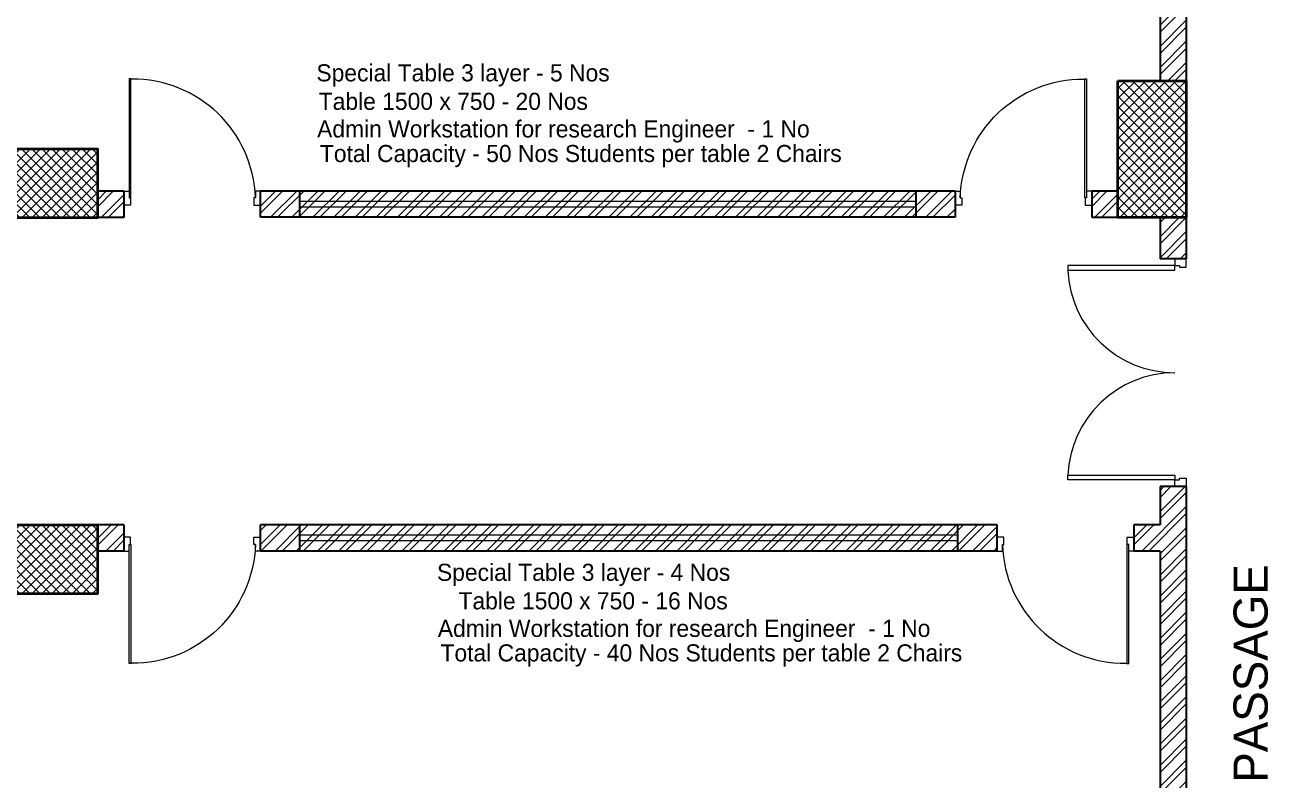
# Model space of a CAD drawing. Header units: millimetres. Extents: x 8275 to 147087, y -297470 to -191881.
# Drawn here: x 118333 to 129251, y -280305 to -273676 of the extents above; entities that cross this region are included whole.
import ezdxf

# ---------------------------------------------------------------- set-up
doc = ezdxf.new("R2010")
doc.units = ezdxf.units.MM
doc.header["$LTSCALE"] = 250
doc.header["$MEASUREMENT"] = 0
for name, color, linetype, lineweight in [('col', 6, 'Continuous', 40), ('door', 35, 'Continuous', 13), ('ele', 51, 'Continuous', 18), ('hatch', 9, 'Continuous', 0), ('text', 7, 'Continuous', 9), ('wall', 1, 'Continuous', 30), ('win', 4, 'Continuous', 20)]:
    doc.layers.add(name, color=color, linetype=linetype, lineweight=lineweight)
doc.styles.get("Standard").update_dxf_attribs({"font": 'GOTHIC.TTF', "height": 100})
pattern_1 = [(45, (-6686.72, -319015.28), (-92.80777, 92.80777), []), (45, (-6624.85, -319015.28), (-92.80777, 92.80777), [])]

# ---------------------------------------------------------------- blocks, each defined once
blk = doc.blocks.new('A$C75BC0A19')
at = {"layer": 'hatch'}
h = blk.add_hatch(dxfattribs=at)
h.set_pattern_fill('ANSI37', color=256, scale=500)
h.paths.add_polyline_path([(-10614, 21216), (-10014, 21216), (-10014, 20016), (-10614, 20016)])
h = blk.add_hatch(dxfattribs=at)
h.set_pattern_fill('ANSI37', color=256, scale=500, angle=-90)
h.set_pattern_definition([(315, (43610.565, 3863143.29), (44.1941738, 44.1941738), []), (45, (43610.565, 3863143.29), (-44.1941738, 44.1941738), [])])
h.paths.add_polyline_path([(-20773, 20616), (-20773, 20016), (-19573, 20016), (-19573, 20616)])
h = blk.add_hatch(dxfattribs=at)
h.set_pattern_fill('ANSI37', color=256, scale=500, angle=-90)
h.set_pattern_definition([(315, (43610.565, 3859843.345), (44.1941738, 44.1941738), []), (45, (43610.565, 3859843.345), (-44.1941738, 44.1941738), [])])
h.paths.add_polyline_path([(-20773, 17316), (-20773, 16716), (-19573, 16716), (-19573, 17316)])
at = {"layer": 'col'}
for points, elevation in [([(-10614, 21216), (-10014, 21216), (-10014, 20016), (-10614, 20016)], 11550), ([(-20773, 20616), (-20773, 20016), (-19573, 20016), (-19573, 20616)], 16013), ([(-20773, 17316), (-20773, 16716), (-19573, 16716), (-19573, 17316)], -27265)]:
    blk.add_lwpolyline(points, close=True, dxfattribs=dict(at, elevation=elevation))
blk = doc.blocks.new('A$C28F52225')
for points in [[(100, 50), (60, 50), (60, 990), (100, 990)], [(1900, 50), (1940, 50), (1940, 990), (1900, 990)], [(75, -50), (0, -50), (0, 50), (60, 50), (60, 10), (75, 10)], [(1925, -50), (2000, -50), (2000, 50), (1940, 50), (1940, 10), (1925, 10)]]:
    blk.add_lwpolyline(points, close=True)
for centre, start, end in [((60, 50), 0, 87.5611), ((1940, 50), 92.4389, 180)]:
    blk.add_arc(centre, 940, start, end)
blk = doc.blocks.new('D1-1000')
for p, q in [((-950.7, 0), (-1000, 0)), ((-1000, 0), (-1000, -102)), ((-950.7, -52.7), (-950.7, 0)), ((-49.3, 0), (0, 0)), ((-49.3, -52.7), (-49.3, 0)), ((0, 0), (0, -102)), ((-962.5, -52.7), (-950.7, -52.7)), ((-962.5, -102), (-962.5, -52.7)), ((-50.6, -52.7), (-50.6, -923.2)), ((-37.5, -52.7), (-49.3, -52.7)), ((-37.5, -923.2), (-37.5, -52.7)), ((-37.5, -102), (-37.5, -52.7)), ((-1000, -102), (-962.5, -102)), ((0, -102), (-37.5, -102)), ((-55, -923.2), (-37.5, -923.2))]:
    blk.add_line(p, q)
blk.add_ellipse((-39.7, 2.2), major_axis=(646.4, 674.7), ratio=0.977435, start_param=2.382767, end_param=3.900418)

msp = doc.modelspace()

# ---------------------------------------------------------------- hatches: boundary and pattern name
at = {"layer": 'hatch'}
h = msp.add_hatch(dxfattribs=at)
h.set_pattern_fill('ANSI32', color=256, scale=350, style=0)
h.set_pattern_definition(pattern_1)
h.paths.add_polyline_path([(128532, -265020), (128302, -265020), (128302, -274165), (128532, -274165)])
h = msp.add_hatch(dxfattribs=at)
h.set_pattern_fill('ANSI32', color=256, scale=350, style=0)
h.set_pattern_definition(pattern_1)
h.paths.add_polyline_path([(119203, -275137), (118973, -275137), (118973, -275367), (119203, -275367)])
h = msp.add_hatch(dxfattribs=at)
h.set_pattern_fill('ANSI32', color=256, scale=350, style=0)
h.set_pattern_definition(pattern_1)
h.paths.add_polyline_path([(120403, -275135), (120403, -275365), (126502, -275365), (126502, -275135)])
h = msp.add_hatch(dxfattribs=at)
h.set_pattern_fill('ANSI32', color=256, scale=350, style=0)
h.set_pattern_definition(pattern_1)
h.paths.add_polyline_path([(127932, -275135), (127702, -275135), (127702, -275365), (127932, -275365)])
h = msp.add_hatch(dxfattribs=at)
h.set_pattern_fill('ANSI32', color=256, scale=350, style=0)
h.set_pattern_definition(pattern_1)
h.paths.add_polyline_path([(128532, -275365), (128302, -275365), (128302, -275729), (128532, -275729)])
h = msp.add_hatch(dxfattribs=at)
h.set_pattern_fill('ANSI32', color=256, scale=350, style=0)
h.set_pattern_definition(pattern_1)
h.paths.add_polyline_path([(128532, -277729), (128302, -277729), (128302, -278065), (128072, -278065), (128072, -278295), (128302, -278295), (128302, -283004), (128532, -283004)])
h = msp.add_hatch(dxfattribs=at)
h.set_pattern_fill('ANSI32', color=256, scale=350, style=0)
h.set_pattern_definition(pattern_1)
h.paths.add_polyline_path([(119203, -278065), (118973, -278065), (118973, -278295), (119203, -278295)])
h = msp.add_hatch(dxfattribs=at)
h.set_pattern_fill('ANSI32', color=256, scale=350, style=0)
h.set_pattern_definition(pattern_1)
h.paths.add_polyline_path([(120403, -278065), (120403, -278295), (126872, -278295), (126872, -278065)])

# ---------------------------------------------------------------- linework, layer by layer
at = {"layer": 'ele'}
for p, q in [((126157, -275225, -11301), (120748, -275225, -11301)), ((126157, -275275, -11301), (120748, -275275, -11301)), ((126527, -278155, -11301), (120748, -278155, -11301)), ((126527, -278205, -11301), (120748, -278205, -11301))]:
    msp.add_line(p, q, dxfattribs=at)
at = {"layer": 'wall'}
for p, q in [((128302, -265020, -11301), (128302, -274165, -11301)), ((128532, -265020, -11301), (128532, -274165, -11301)), ((119203, -275137, -11301), (118973, -275137, -11301)), ((119203, -275137, -11301), (119203, -275367, -11301)), ((126502, -275135, -11301), (120403, -275135, -11301)), ((120403, -275365, -11301), (120403, -275135, -11301)), ((120748, -275365, -11301), (120748, -275135, -11301)), ((126157, -275135, -11301), (126157, -275365, -11301)), ((126502, -275135, -11301), (126502, -275365, -11301)), ((127932, -275135, -11301), (127702, -275135, -11301)), ((127702, -275135, -11301), (127702, -275365, -11301)), ((119203, -275367, -11301), (118973, -275367, -11301)), ((126502, -275365, -11301), (120403, -275365, -11301)), ((127702, -275365, -11301), (127932, -275365, -11301)), ((128302, -275365, -11301), (128302, -275729, -11301)), ((128532, -275365, -11301), (128532, -275729, -11301)), ((128532, -275729, -11301), (128302, -275729, -11301)), ((128302, -277729, -11301), (128302, -278065, -11301)), ((128532, -277729, -11301), (128302, -277729, -11301)), ((128532, -277729, -11301), (128532, -283004, -11301)), ((119203, -278065, -11301), (118973, -278065, -11301)), ((119203, -278065, -11301), (119203, -278295, -11301)), ((126872, -278065, -11301), (120403, -278065, -11301)), ((120403, -278295, -11301), (120403, -278065, -11301)), ((120748, -278295, -11301), (120748, -278065, -11301)), ((126527, -278295, -11301), (126527, -278065, -11301)), ((126872, -278295, -11301), (126872, -278065, -11301)), ((128302, -278065, -11301), (128072, -278065, -11301)), ((128072, -278065, -11301), (128072, -278295, -11301)), ((119203, -278295, -11301), (118973, -278295, -11301)), ((126872, -278295, -11301), (120403, -278295, -11301)), ((128302, -278295, -11301), (128072, -278295, -11301)), ((128302, -278295, -11301), (128302, -283004, -11301))]:
    msp.add_line(p, q, dxfattribs=at)

# ---------------------------------------------------------------- block references
at = {"layer": 'door', "zscale": 1.2}
for p, xscale, yscale, rotation in [((119203, -275258, -11301), 1.2, 1.2, 179.9999999994789), ((127702, -275258, -11301), -1.2, 1.200000000000728, 180)]:
    msp.add_blockref('D1-1000', p, dxfattribs=dict(at, xscale=xscale, yscale=yscale, rotation=rotation))
for p, xscale, yscale in [((119203, -278173, -11301), -1.2, 1.200000000000728), ((128072, -278173, -11301), 1.2, 1.2)]:
    msp.add_blockref('D1-1000', p, dxfattribs=dict(at, xscale=xscale, yscale=yscale))
at = {"layer": 'hatch'}
msp.add_blockref('A$C75BC0A19', (138546, -295382, -11301), dxfattribs=at)
at = {"layer": 'win', "rotation": 90.00000000009801}
msp.add_blockref('A$C28F52225', (128482, -277729, -11301), dxfattribs=at)

# ---------------------------------------------------------------- texts
at = {"layer": 'text', "linetype": 'ByBlock', "ltscale": 100, "char_height": 150, "attachment_point": 1, "rotation": 360}
for s, insert, width in [('\\pi194.23;Special Table 3 layer - 5 Nos ', (120699, -274022, -11301), 3186.56), ('\\pi358.61;Table 1500 x 750 - 20 Nos ', (120555, -274272, -11301), 3186.56), ('  Admin Workstation for research Engineer  - 1 No ', (120788, -274514, -11301), 6300.17), ('\\pi602.94;Total Capacity - 50 Nos Students per table 2 Chairs', (120321, -274730, -11301), 6300.17), ('\\pi194.23;Special Table 3 layer - 4 Nos ', (121758, -278406), 3186.56), ('\\pi527.3;Table 1500 x 750 - 16 Nos \\P\\pi0; ', (121614, -278656), 3523.94), ('  Admin Workstation for research Engineer  - 1 No ', (121848, -278898), 6300.17), ('\\pi602.94;Total Capacity - 40 Nos Students per table 2 Chairs', (121380, -279113), 6300.17)]:
    msp.add_mtext(s, dxfattribs=dict(at, insert=insert, width=width))
at = {"layer": 'text', "insert": (128947, -282602, -11301), "char_height": 250, "width": 5273.55, "attachment_point": 1, "rotation": 90}
msp.add_mtext('{\\H1.2x;2250 WIDE  PASSAGE}', dxfattribs=at)

doc.saveas('drawing.dxf')
